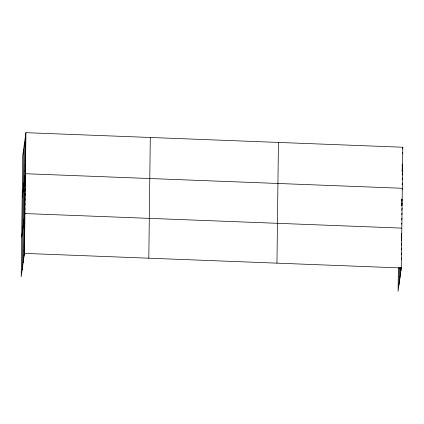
<?xml version="1.0" encoding="UTF-8"?>
<svg xmlns="http://www.w3.org/2000/svg" width="424" height="424" viewBox="0 0 424 424"><rect width="100%" height="100%" fill="white"/><g stroke="black" fill="none" stroke-linecap="round" stroke-linejoin="round"><path stroke-width="0.64" d="M22.149 269.94L23.622 149.216M23.124 262.906L24.597 142.183M24.067 256.085L25.546 135.362M25.917 132.67L22.673 156.043L21.2 276.766L24.444 253.393L25.917 132.67L402.8 147.234L401.327 267.957L398.083 291.33L398.375 267.677M148.813 258.2L150.287 137.477M276.957 263.15L278.43 142.427M399.032 284.504L399.233 267.698M400.007 277.471L400.129 267.512M400.956 270.65L400.993 267.533M401.401 233.921L401.316 240.768L401.692 238.081M401.825 199.063L401.745 205.91L402.116 203.218M402.159 171.731L402.254 164.035M25.482 140.492L25.853 137.8M25.419 145.623L25.79 142.93M25.355 150.753L25.726 148.061M25.292 155.884L25.668 153.191M25.228 161.014L25.604 158.327M25.17 166.144L25.541 163.457M25.106 171.275L25.477 168.588M22.17 197.086L25.414 173.718L402.296 188.282L402.148 189.358M24.984 181.387L25.355 178.695M24.921 186.364L25.292 183.677M24.862 191.346L25.233 188.659M24.799 196.323L25.175 193.636M24.74 201.305L25.111 198.618M24.677 206.287L25.053 203.594M24.619 211.263L24.989 208.576M21.688 236.926L24.931 213.558L401.814 228.117M24.497 221.222L24.868 218.535M24.433 226.204L24.809 223.517M24.375 231.186L24.746 228.494M24.311 236.163L24.687 233.476M24.253 241.145L24.624 238.458M24.189 246.121L24.566 243.434M24.131 251.103L24.502 248.416M402.577 148.851L402.8 147.234M402.588 153.44L402.736 152.364M402.238 165.318L402.387 164.242M402.175 170.448L402.551 167.756M402.191 175.038L402.487 172.886M402.201 179.633L402.424 178.022M402.138 184.763L402.36 183.152M401.804 200.928L402.026 199.317M401.756 210.352L402.058 208.2M401.772 214.793L401.994 213.182M401.708 219.775L401.936 218.159M401.724 224.217L401.873 223.141M401.38 235.786L401.676 233.64M401.332 245.21L401.629 243.058M401.348 249.651L401.57 248.04M401.284 254.633L401.507 253.017M401.3 259.075L401.449 257.999M24.444 253.393L401.327 267.957"/></g></svg>
